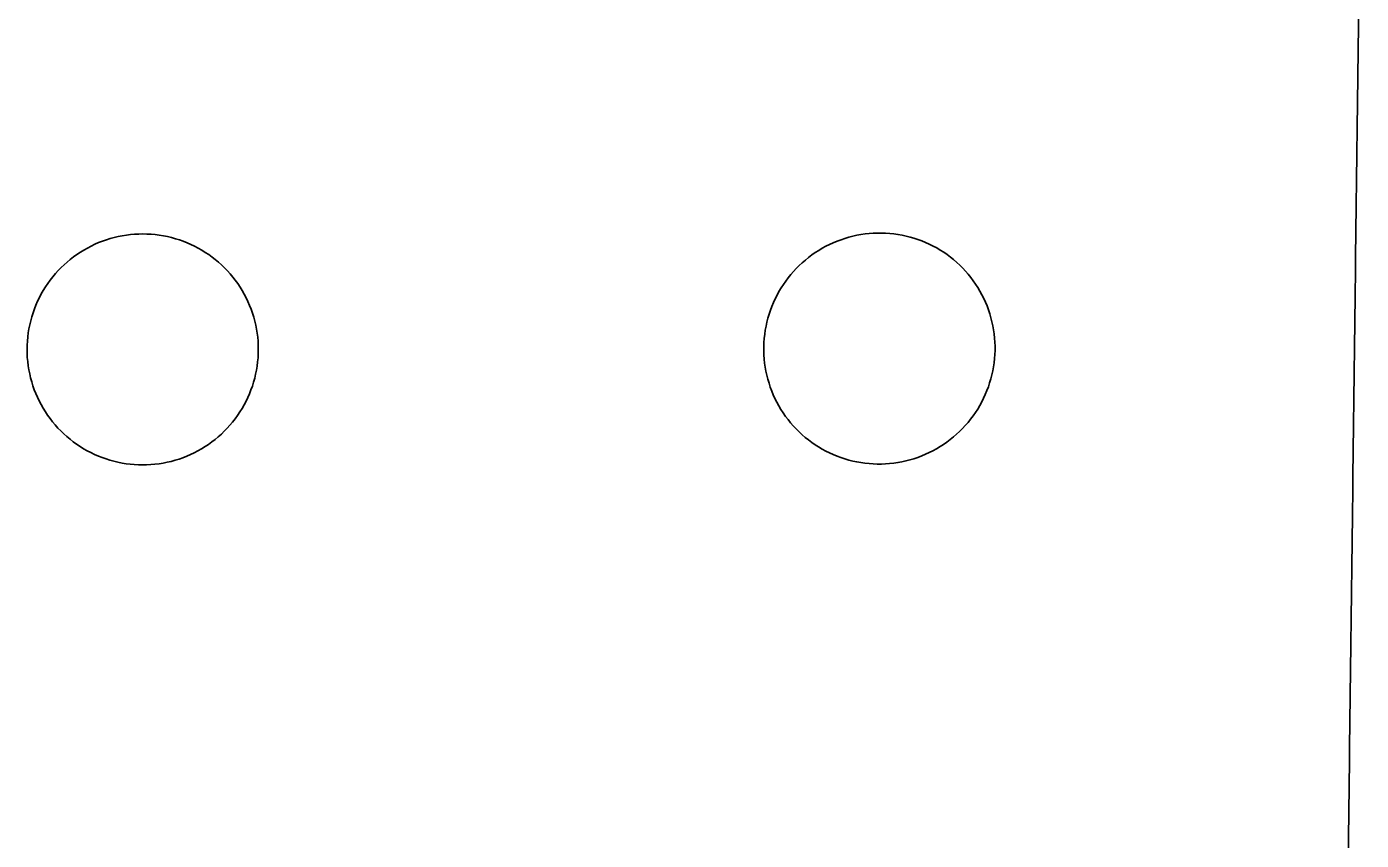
# Model space of a CAD drawing. Header units: millimetres. Extents: x 0 to 1796, y -897 to 808.
# Drawn here: x 388.5 to 602, y -637 to -506.9 of the extents above; entities that cross this region are included whole.
import ezdxf

# ---------------------------------------------------------------- set-up
doc = ezdxf.new("R2010")
doc.units = ezdxf.units.MM
doc.layers.add('Blocks', color=7, linetype='Continuous')
doc.layers.add('Blocks$Inner', color=7, linetype='Continuous', lineweight=25, true_color=0x007f00)
doc.layers.add('Blocks$Outline', color=7, linetype='Continuous', lineweight=35, true_color=0xff3f3f)

# ---------------------------------------------------------------- blocks, each defined once
blk = doc.blocks.new('Balcony Dining Chair Top')
at = {"layer": 'Blocks$Inner'}
for points, knots in [([(690.12, 111.78), (690.11, 110.18), (690.09, 109.02), (690.07, 107.64), (690.05, 106.27), (690.04, 104.89), (690.02, 103.51), (689.99, 100.76), (689.95, 98.01), (689.92, 95.26), (689.85, 89.76), (689.79, 84.25), (689.72, 78.75), (689.58, 67.75), (689.45, 56.74), (689.31, 45.73), (689.18, 34.73), (689.05, 23.72), (688.91, 12.72), (688.78, 1.71), (688.64, -9.3), (688.51, -20.3), (688.37, -31.31), (688.24, -42.31), (688.1, -53.32), (687.97, -64.33), (687.83, -75.33), (687.7, -86.34), (687.57, -97.34), (687.43, -108.35), (687.3, -119.35), (687.16, -130.36), (687.03, -141.37), (686.89, -152.37), (686.76, -163.38), (686.62, -174.38), (686.49, -185.39), (686.35, -196.4), (686.22, -207.4), (686.09, -218.41), (685.95, -229.41), (685.82, -240.42), (685.68, -251.42), (685.55, -262.43), (685.41, -273.43), (685.28, -284.44)], [217, 217, 217, 217, 218, 218, 218, 219, 219, 219, 220, 220, 220, 221, 221, 221, 222, 222, 222, 223, 223, 223, 224, 224, 224, 225, 225, 225, 226, 226, 226, 227, 227, 227, 228, 228, 228, 229, 229, 229, 230, 230, 230, 231, 231, 231, 232, 232, 232, 232]), ([(497.12, 3.35), (498.88, 3.54), (500.58, 3.97), (502.22, 4.64), (503.85, 5.32), (505.36, 6.21), (506.75, 7.32), (508.13, 8.42), (509.33, 9.7), (510.34, 11.16), (511.36, 12.61), (512.14, 14.18), (512.71, 15.86), (513.27, 17.54), (513.59, 19.26), (513.65, 21.03), (513.72, 22.8), (513.53, 24.55), (513.1, 26.26), (512.66, 27.98), (511.99, 29.6), (511.09, 31.12), (510.18, 32.65), (509.08, 34.01), (507.78, 35.22), (506.49, 36.43), (505.05, 37.43), (503.46, 38.22), (501.88, 39.01), (500.22, 39.57), (498.47, 39.88), (496.73, 40.2), (494.98, 40.26), (493.22, 40.08), (491.45, 39.89), (489.75, 39.46), (488.11, 38.79), (486.48, 38.11), (484.97, 37.22), (483.58, 36.11), (482.2, 35.01), (481, 33.73), (479.99, 32.27), (478.97, 30.82), (478.19, 29.26), (477.62, 27.58), (477.06, 25.9), (476.74, 24.17), (476.68, 22.4), (476.61, 20.63), (476.8, 18.89), (477.24, 17.17), (477.67, 15.45), (478.34, 13.83), (479.25, 12.31), (480.15, 10.78), (481.25, 9.42), (482.55, 8.21), (483.84, 7), (485.28, 6), (486.87, 5.21), (488.45, 4.42), (490.12, 3.86), (491.86, 3.55), (493.6, 3.23), (495.35, 3.16), (497.12, 3.35)], [0, 0, 0, 0, 1, 1, 1, 2, 2, 2, 3, 3, 3, 4, 4, 4, 5, 5, 5, 6, 6, 6, 7, 7, 7, 8, 8, 8, 9, 9, 9, 10, 10, 10, 11, 11, 11, 12, 12, 12, 13, 13, 13, 14, 14, 14, 15, 15, 15, 16, 16, 16, 17, 17, 17, 18, 18, 18, 19, 19, 19, 20, 20, 20, 21, 21, 21, 22, 22, 22, 22]), ([(615.32, 3.53), (617.08, 3.76), (618.77, 4.23), (620.4, 4.94), (622.02, 5.65), (623.51, 6.57), (624.87, 7.71), (626.23, 8.85), (627.4, 10.15), (628.39, 11.62), (629.37, 13.1), (630.13, 14.68), (630.66, 16.37), (631.2, 18.06), (631.48, 19.79), (631.52, 21.56), (631.55, 23.33), (631.34, 25.07), (630.87, 26.78), (630.41, 28.49), (629.71, 30.1), (628.77, 31.61), (627.84, 33.12), (626.72, 34.46), (625.4, 35.64), (624.08, 36.82), (622.61, 37.79), (621.01, 38.55), (619.41, 39.31), (617.74, 39.83), (615.99, 40.11), (614.23, 40.38), (612.48, 40.41), (610.72, 40.18), (608.97, 39.96), (607.28, 39.49), (605.65, 38.78), (604.03, 38.07), (602.54, 37.15), (601.18, 36.01), (599.82, 34.87), (598.64, 33.57), (597.66, 32.1), (596.67, 30.62), (595.91, 29.04), (595.38, 27.35), (594.85, 25.66), (594.56, 23.93), (594.53, 22.16), (594.49, 20.39), (594.71, 18.65), (595.18, 16.94), (595.64, 15.23), (596.34, 13.62), (597.27, 12.11), (598.21, 10.61), (599.33, 9.26), (600.65, 8.08), (601.97, 6.9), (603.43, 5.93), (605.04, 5.17), (606.64, 4.41), (608.31, 3.89), (610.06, 3.61), (611.81, 3.33), (613.57, 3.31), (615.32, 3.53)], [0, 0, 0, 0, 1, 1, 1, 2, 2, 2, 3, 3, 3, 4, 4, 4, 5, 5, 5, 6, 6, 6, 7, 7, 7, 8, 8, 8, 9, 9, 9, 10, 10, 10, 11, 11, 11, 12, 12, 12, 13, 13, 13, 14, 14, 14, 15, 15, 15, 16, 16, 16, 17, 17, 17, 18, 18, 18, 19, 19, 19, 20, 20, 20, 21, 21, 21, 22, 22, 22, 22])]:
    blk.add_open_spline(points, degree=3, knots=knots, dxfattribs=at)
at = {"layer": 'Blocks$Outline'}
for points, knots in [([(685.28, -284.44), (685.41, -273.43), (685.55, -262.43), (685.68, -251.42), (685.82, -240.42), (685.95, -229.41), (686.09, -218.41), (686.22, -207.4), (686.35, -196.4), (686.49, -185.39), (686.62, -174.38), (686.76, -163.38), (686.89, -152.37), (687.03, -141.37), (687.16, -130.36), (687.3, -119.35), (687.43, -108.35), (687.57, -97.34), (687.7, -86.34), (687.83, -75.33), (687.97, -64.33), (688.1, -53.32), (688.24, -42.31), (688.37, -31.31), (688.51, -20.3), (688.64, -9.3), (688.78, 1.71), (688.91, 12.72), (689.05, 23.72), (689.18, 34.73), (689.31, 45.73), (689.45, 56.74), (689.58, 67.75), (689.72, 78.75), (689.79, 84.25), (689.85, 89.76), (689.92, 95.26), (689.95, 98.01), (689.99, 100.76), (690.02, 103.51), (690.04, 104.89), (690.05, 106.27), (690.07, 107.64), (690.07, 107.7), (690.07, 107.75), (690.07, 107.81)], [-15, -15, -15, -15, -14, -14, -14, -13, -13, -13, -12, -12, -12, -11, -11, -11, -10, -10, -10, -9, -9, -9, -8, -8, -8, -7, -7, -7, -6, -6, -6, -5, -5, -5, -4, -4, -4, -3, -3, -3, -2, -2, -2, -1, -1, -1, -0.95873, -0.95873, -0.95873, -0.95873]), ([(497.12, 3.35), (495.35, 3.16), (493.6, 3.23), (491.86, 3.55), (490.12, 3.86), (488.45, 4.42), (486.87, 5.21), (485.28, 6), (483.84, 7), (482.55, 8.21), (481.25, 9.42), (480.15, 10.78), (479.25, 12.31), (478.34, 13.83), (477.67, 15.45), (477.24, 17.17), (476.8, 18.89), (476.61, 20.63), (476.68, 22.4), (476.74, 24.17), (477.06, 25.9), (477.62, 27.58), (478.19, 29.26), (478.97, 30.82), (479.99, 32.27), (481, 33.73), (482.2, 35.01), (483.58, 36.11), (484.97, 37.22), (486.48, 38.11), (488.11, 38.79), (489.75, 39.46), (491.45, 39.89), (493.22, 40.08), (494.98, 40.26), (496.73, 40.2), (498.47, 39.88), (500.22, 39.57), (501.88, 39.01), (503.46, 38.22), (505.05, 37.43), (506.49, 36.43), (507.78, 35.22), (509.08, 34.01), (510.18, 32.65), (511.09, 31.12), (511.99, 29.6), (512.66, 27.98), (513.1, 26.26), (513.53, 24.55), (513.72, 22.8), (513.65, 21.03), (513.59, 19.26), (513.27, 17.54), (512.71, 15.86), (512.14, 14.18), (511.36, 12.61), (510.34, 11.16), (509.33, 9.7), (508.13, 8.42), (506.75, 7.32), (505.36, 6.21), (503.85, 5.32), (502.22, 4.64), (500.58, 3.97), (498.88, 3.54), (497.12, 3.35)], [-22, -22, -22, -22, -21, -21, -21, -20, -20, -20, -19, -19, -19, -18, -18, -18, -17, -17, -17, -16, -16, -16, -15, -15, -15, -14, -14, -14, -13, -13, -13, -12, -12, -12, -11, -11, -11, -10, -10, -10, -9, -9, -9, -8, -8, -8, -7, -7, -7, -6, -6, -6, -5, -5, -5, -4, -4, -4, -3, -3, -3, -2, -2, -2, -1, -1, -1, 0, 0, 0, 0]), ([(615.32, 3.53), (613.57, 3.31), (611.81, 3.33), (610.06, 3.61), (608.31, 3.89), (606.64, 4.41), (605.04, 5.17), (603.43, 5.93), (601.97, 6.9), (600.65, 8.08), (599.33, 9.26), (598.21, 10.61), (597.27, 12.11), (596.34, 13.62), (595.64, 15.23), (595.18, 16.94), (594.71, 18.65), (594.49, 20.39), (594.53, 22.16), (594.56, 23.93), (594.85, 25.66), (595.38, 27.35), (595.91, 29.04), (596.67, 30.62), (597.66, 32.1), (598.64, 33.57), (599.82, 34.87), (601.18, 36.01), (602.54, 37.15), (604.03, 38.07), (605.65, 38.78), (607.28, 39.49), (608.97, 39.96), (610.72, 40.18), (612.48, 40.41), (614.23, 40.38), (615.99, 40.11), (617.74, 39.83), (619.41, 39.31), (621.01, 38.55), (622.61, 37.79), (624.08, 36.82), (625.4, 35.64), (626.72, 34.46), (627.84, 33.12), (628.77, 31.61), (629.71, 30.1), (630.41, 28.49), (630.87, 26.78), (631.34, 25.07), (631.55, 23.33), (631.52, 21.56), (631.48, 19.79), (631.2, 18.06), (630.66, 16.37), (630.13, 14.68), (629.37, 13.1), (628.39, 11.62), (627.4, 10.15), (626.23, 8.85), (624.87, 7.71), (623.51, 6.57), (622.02, 5.65), (620.4, 4.94), (618.77, 4.23), (617.08, 3.76), (615.32, 3.53)], [-22, -22, -22, -22, -21, -21, -21, -20, -20, -20, -19, -19, -19, -18, -18, -18, -17, -17, -17, -16, -16, -16, -15, -15, -15, -14, -14, -14, -13, -13, -13, -12, -12, -12, -11, -11, -11, -10, -10, -10, -9, -9, -9, -8, -8, -8, -7, -7, -7, -6, -6, -6, -5, -5, -5, -4, -4, -4, -3, -3, -3, -2, -2, -2, -1, -1, -1, 0, 0, 0, 0])]:
    blk.add_open_spline(points, degree=3, knots=knots, dxfattribs=at)

msp = doc.modelspace()

# ---------------------------------------------------------------- block references
at = {"layer": 'Blocks'}
msp.add_blockref('Balcony Dining Chair Top', (-88.14, -580.22), dxfattribs=at)

doc.saveas('drawing.dxf')
